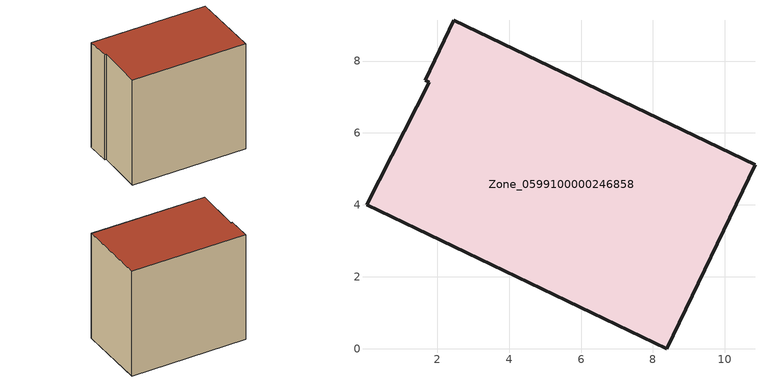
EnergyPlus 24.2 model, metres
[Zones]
Zone_0599100000246858
 floor ground (C_G): 0.03,4.01 1.77,7.41 1.66,7.47 2.46,9.13 10.84,5.11 8.38,0 z4.74
 wall outside (C_F): 10.84,5.11 2.46,9.13 1.66,7.47 1.77,7.41 0.03,4.01 8.38,0 10.84,5.11 z4.74:13.53
 roof outside (C_R): 1.77,7.41 0.03,4.01 8.38,0 10.84,5.11 2.46,9.13 1.66,7.47 z13.53
[BUILDING]
Pand.0599100000246858: North Axis=0; Terrain=City; Loads Convergence Tolerance Value=0.04; Temperature Convergence Tolerance Value=0.4; Solar Distribution=FullExterior; Maximum Number of Warmup Days=25; Minimum Number of Warmup Days=1
[Site:Location]
Rotterdam.The.Hague.AP_ZH_NLD Design_Conditions: Latitude=51.96; Longitude=4.45; Time Zone=1; Elevation=-4.5
[SITE:GROUNDTEMPERATURE:BUILDINGSURFACE]
18, 18, 18, 18, 18, 18, 18, 18, 18, 18, 18, 18
[MATERIAL] Thermal Absorptance=0.9; Solar Absorptance=0.7; Visible Absorptance=0.7
Name | Roughness | Thickness | Conductivity | Density | Specific Heat
G.TC.1992-2005 | MediumSmooth | 0.15 | 0.06 | 540 | 1210
F.TC.1992-2005 | Rough | 0.3 | 0.12 | 1920 | 840
R.TC.1992-2005 | MediumRough | 0.2 | 0.08 | 1500 | 1000
[CONSTRUCTION]
C_G: G.TC.1992-2005
C_F: F.TC.1992-2005
C_R: R.TC.1992-2005
[ZONE]
Zone_0599100000246858: Type=1; Multiplier=1; Ceiling Height=Autocalculate; Volume=Autocalculate; Floor Area=autocalculate; Part of Total Floor Area=Yes
[ZONEINFILTRATION:DESIGNFLOWRATE]
Infil_Zone_0599100000246858: Zone or ZoneList or Space or SpaceList=Zone_0599100000246858; Schedule=AlwaysOn; Design Flow Rate Calculation Method=Flow/Area; Flow Rate per Floor Area=0.0015; Constant Term Coefficient=1; Temperature Term Coefficient=0; Velocity Term Coefficient=0; Velocity Squared Term Coefficient=0
[HVACTEMPLATE:ZONE:IDEALLOADSAIRSYSTEM]
Zone_0599100000246858: Maximum Heating Supply Air Temperature=50; Minimum Cooling Supply Air Temperature=13; Maximum Heating Supply Air Humidity Ratio=0.0156; Minimum Cooling Supply Air Humidity Ratio=0.0077; Heating Limit=NoLimit; Cooling Limit=NoLimit; Dehumidification Control Type=ConstantSensibleHeatRatio; Cooling Sensible Heat Ratio=0.7; Dehumidification Setpoint=60; Humidification Control Type=None; Humidification Setpoint=30; Outdoor Air Method=None; Outdoor Air Flow Rate per Person=0.00944; Outdoor Air Flow Rate per Zone Floor Area=0; Outdoor Air Flow Rate per Zone=0; Demand Controlled Ventilation Type=None; Outdoor Air Economizer Type=NoEconomizer; Heat Recovery Type=None; Sensible Heat Recovery Effectiveness=0.7; Latent Heat Recovery Effectiveness=0.65
[ZONECONTROL:THERMOSTAT]
ThermostatControl_Zone_0599100000246858: Zone or ZoneList=Zone_0599100000246858; Control Type Schedule=DualSetpointControlType; Control 1=Thermostat_Zone_0599100000246858; Temperature Difference Between Cutout And Setpoint=0
[THERMOSTATSETPOINT:DUALSETPOINT]
Thermostat_Zone_0599100000246858: Heating Setpoint Temperature Schedule=HeatingSetpoint_Zone_0599100000246858; Cooling Setpoint Temperature Schedule=CoolingSetpoint_Zone_0599100000246858
[SCHEDULE:COMPACT]
HeatingSetpoint_Zone_0599100000246858: Through: 12/31, For: AllDays, Until: 24:00, 21
CoolingSetpoint_Zone_0599100000246858: Through: 12/31, For: AllDays, Until: 24:00, 24
DualSetpointControlType: Through: 12/31, For: AllDays, Until: 24:00, 4
AlwaysOn: Through: 12/31, For: AllDays, Until: 24:00, 1
